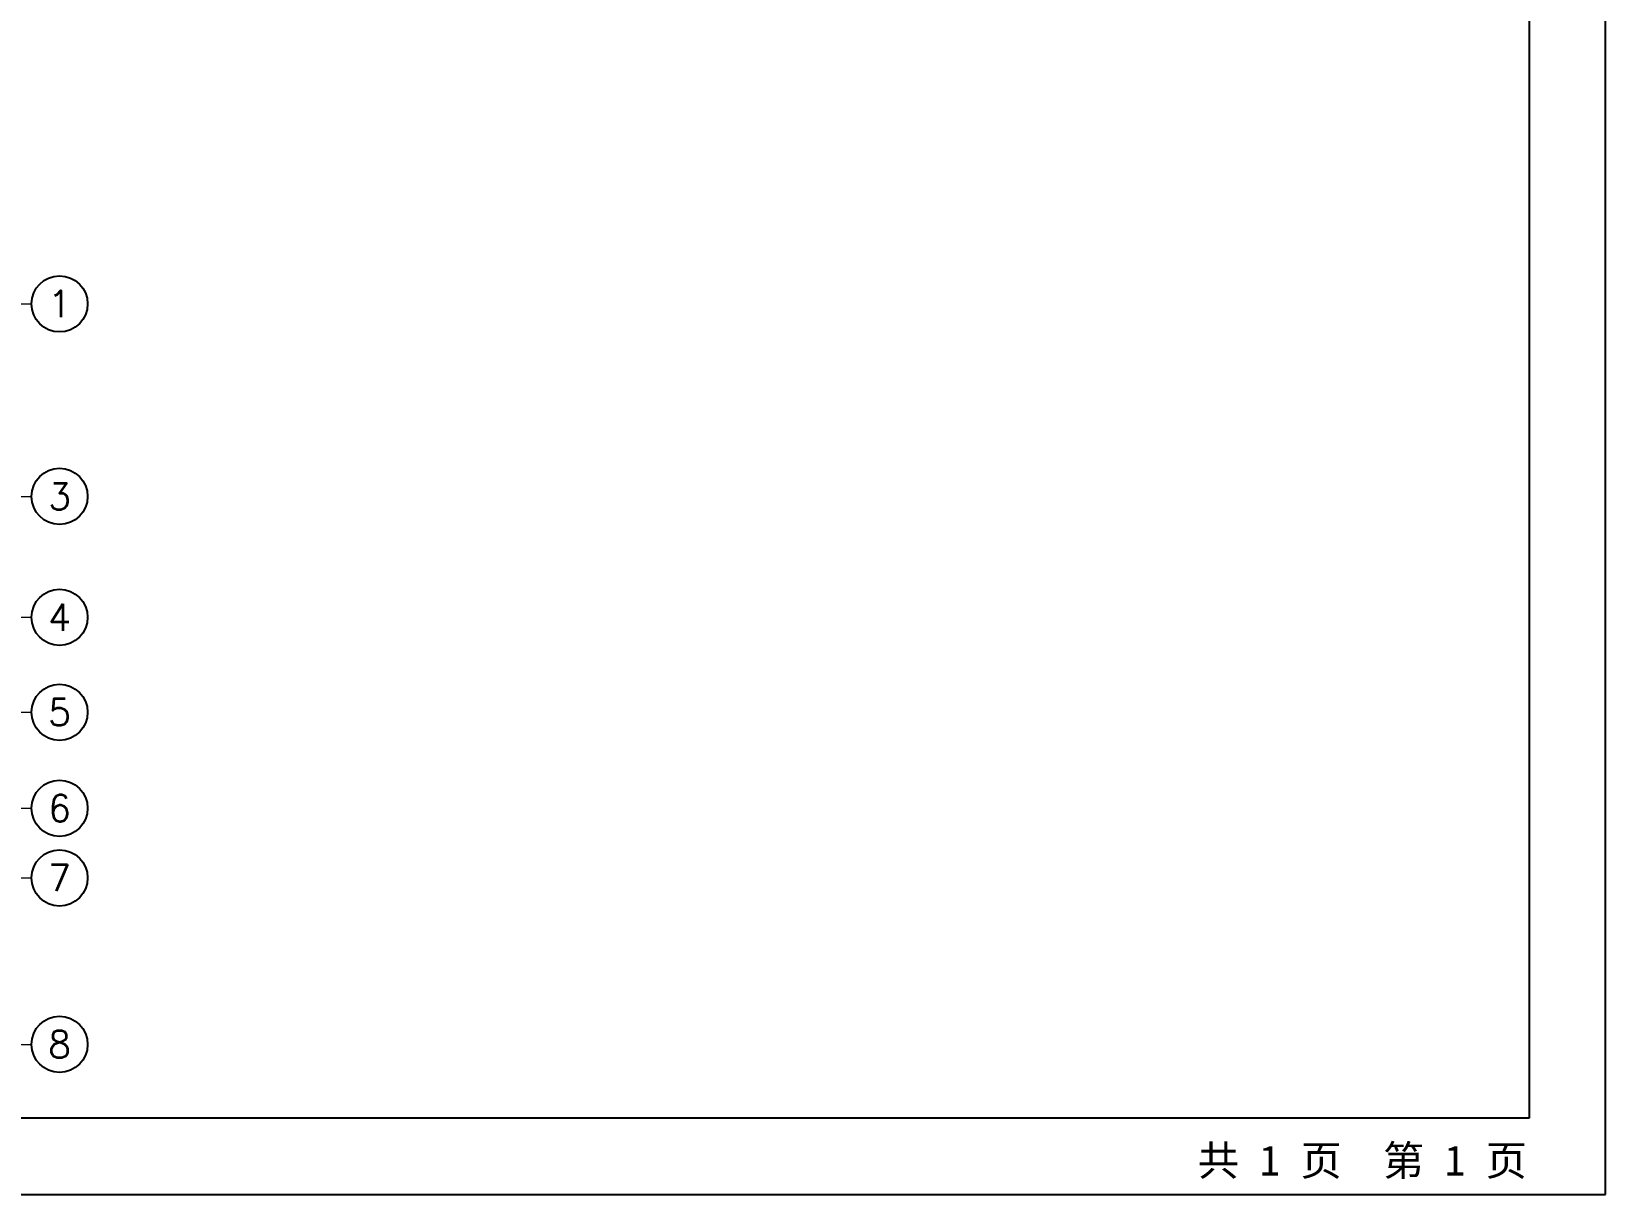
# Model space of a CAD drawing. Header units: millimetres. Extents: x 4625 to 5204, y 1432 to 1835.
# Drawn here: x 4998.2 to 5204.2, y 1432.5 to 1584.7 of the extents above; entities that cross this region are included whole.
import ezdxf
from ezdxf.enums import TextEntityAlignment as Align

# ---------------------------------------------------------------- set-up
doc = ezdxf.new("R2010")
doc.units = ezdxf.units.MM
doc.layers.add('from', color=7, linetype='Continuous')
doc.styles.add('longtou', font='romand.shx', dxfattribs={"width": 0.8, "bigfont": 'fangsong.shx'})
doc.styles.add('TXT', font='txt.shx', dxfattribs={"bigfont": 'gbcbig.shx'})
doc.styles.add('宋体', font='SimSun.ttf')
doc.dimstyles.new('YanXiu', dxfattribs={"dimtxt": 2.5, "dimasz": 2.2, "dimexe": 1, "dimexo": 0, "dimgap": 0.66, "dimtad": 0, "dimzin": 1, "dimdsep": 46, "dimtxsty": 'longtou', "dimblk": 'CLOSEDBLANK', "dimcen": 0, "dimclrd": 3, "dimclre": 3, "dimclrt": 7, "dimazin": 0, "dimtfac": 1, "dimtofl": 0, "dimtmove": 0, "dimatfit": 3, "dimldrblk": 'CLOSEDBLANK', "dimfxl": 1, "dimlwd": 5, "dimlwe": 5, "dimarcsym": 0})

# ---------------------------------------------------------------- blocks, each defined once
blk = doc.blocks.new('_ClosedBlank')
at = {"color": 0, "linetype": 'ByBlock', "lineweight": -2}
for p, q in [((-1, 0.167), (0, 0)), ((-1, 0.167), (-1, -0.167)), ((0, 0), (-1, -0.167))]:
    blk.add_line(p, q, dxfattribs=at)

msp = doc.modelspace()

# ---------------------------------------------------------------- linework, layer by layer
at = {"color": 4}
for centre in [(5001.835, 1549.052), (5001.835, 1523.854), (5001.835, 1508.023), (5001.835, 1495.592), (5001.835, 1483.028), (5001.835, 1473.908), (5001.835, 1452.125)]:
    msp.add_circle(centre, 3.675, dxfattribs=at)
at = {"layer": 'from'}
for p, q in [((5204.209, 1432.468), (5204.209, 1834.827)), ((5194.229, 1824.848), (5194.229, 1442.447)), ((5194.229, 1558.628), (5194.229, 1442.447)), ((5194.229, 1442.447), (4635.104, 1442.447)), ((5194.229, 1442.447), (5012.047, 1442.447)), ((4625.124, 1432.468), (5204.209, 1432.468))]:
    msp.add_line(p, q, dxfattribs=at)

# ---------------------------------------------------------------- texts
at = {"color": 6, "style": 'TXT'}
for s, p in [('1', (5001.835, 1549.052)), ('3', (5001.835, 1523.854)), ('4', (5001.835, 1508.023)), ('5', (5001.835, 1495.592)), ('6', (5001.835, 1483.028)), ('7', (5001.835, 1473.908)), ('8', (5001.835, 1452.125))]:
    msp.add_text(s, height=3.5, dxfattribs=at).set_placement(p, align=Align.MIDDLE)
at = {"style": '宋体', "width": 1.000131}
msp.add_text('共 1 页  第 1 页', height=3.95176, dxfattribs=at).set_placement((5150.841, 1434.948))

# ---------------------------------------------------------------- leaders
at = {"color": 4}
for points in [[(4963.711, 1549.052), (4998.16, 1549.052)], [(4964.531, 1523.854), (4998.16, 1523.854)], [(4969.256, 1508.023), (4998.16, 1508.023)], [(4969.151, 1495.592), (4998.16, 1495.592)], [(4939.642, 1483.028), (4998.16, 1483.028)], [(4921.285, 1473.908), (4998.16, 1473.908)], [(4924.538, 1452.125), (4998.16, 1452.125)]]:
    msp.add_leader(points, dimstyle='YanXiu', override={"dimasz": 2.1, "dimldrblk": 'Small'}, dxfattribs=at)

doc.saveas('drawing.dxf')
